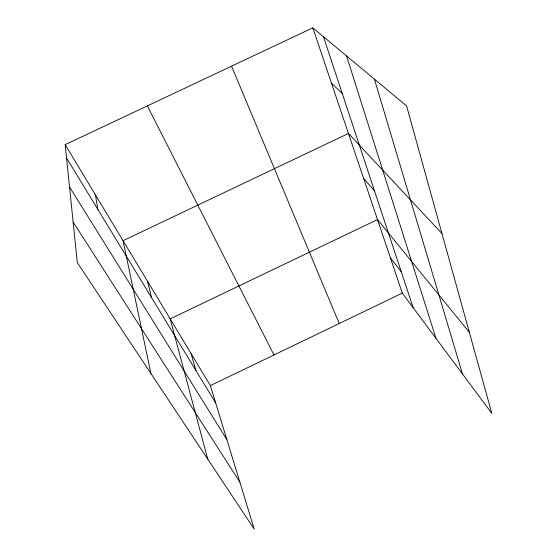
<?xml version="1.0" encoding="UTF-8"?>
<svg xmlns="http://www.w3.org/2000/svg" width="557" height="557" viewBox="0 0 557 557"><rect width="100%" height="100%" fill="white"/><g stroke="black" fill="none" stroke-linecap="round" stroke-linejoin="round"><path stroke-width="0.84" d="M210.379 385.611L402.314 293.121L491.817 413.371L406.589 105.921L312.818 27.85L65.183 144.646L77.298 262.563L254.222 529.15L210.379 385.611L65.183 144.646M331.457 83.09L342.27 93.52M441.973 233.557L348.445 133.464L123.055 240.687L150.877 373.434M363.568 178.289L374.506 190.933M469.377 332.404L377.5 219.583L170.177 318.896L207.74 459.107M390.373 257.745L401.27 271.795M73.134 222.041L239.858 482.111M69.534 186.985L226.852 439.543M66.555 158.021L215.677 402.955M147.354 105.893L273.988 354.962M231.545 66.179L339.241 323.513M312.818 27.85L402.314 293.121M323.478 36.727L413.141 307.673M346.545 55.93L435.971 338.343M374.422 79.136L462.519 374.005M191.044 353.521L195.967 370.579M147.591 281.403L151.497 297.535M95.463 194.894L97.858 209.439"/></g></svg>
